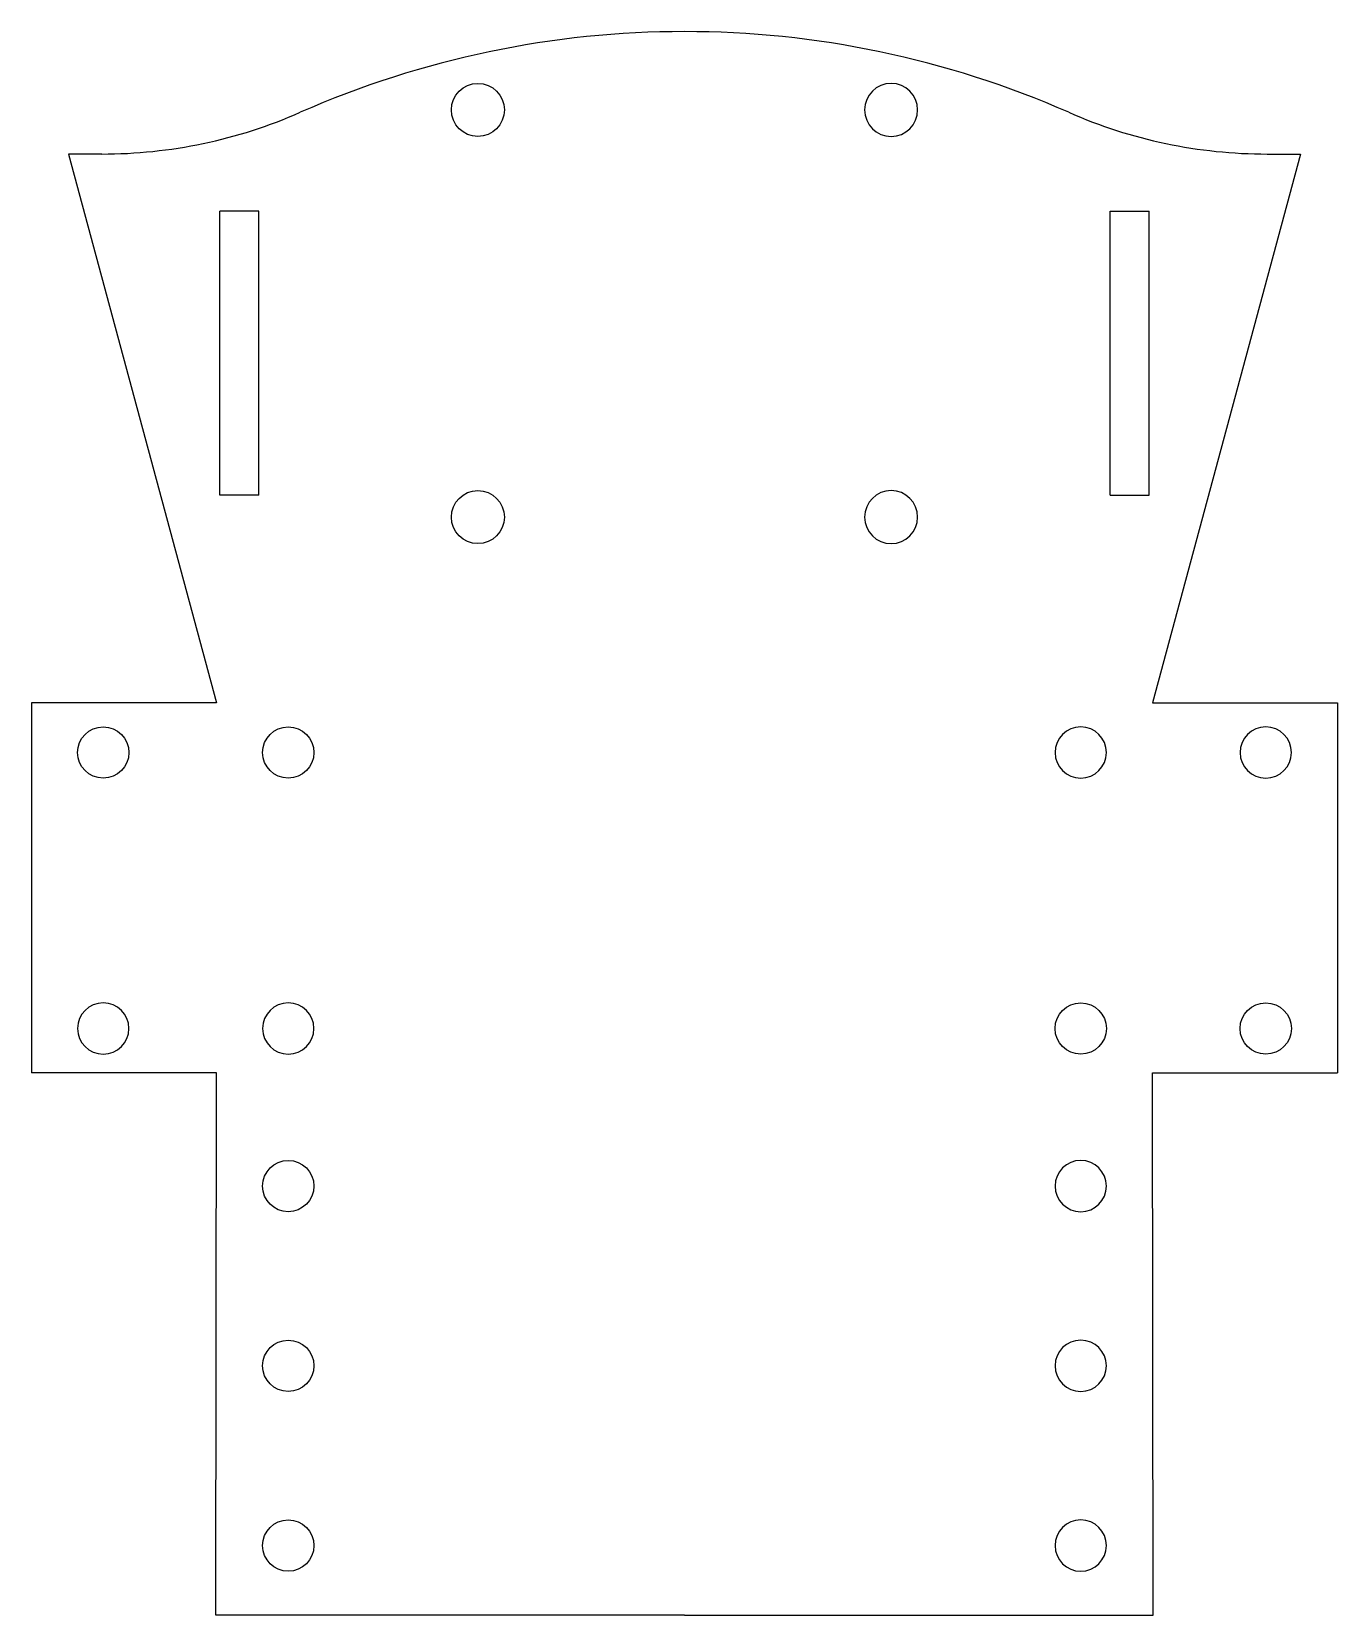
# Model space of a CAD drawing. Extents: x -53 to 53, y -42 to 86.
import ezdxf

# ---------------------------------------------------------------- set-up
doc = ezdxf.new("R2010")
doc.units = 0
doc.header["$MEASUREMENT"] = 0
doc.layers.add('VISIBLE', color=7, linetype='CONTINUOUS')

msp = doc.modelspace()

# ---------------------------------------------------------------- linework, layer by layer
at = {"layer": 'VISIBLE'}
for p, q in [((-49.93, 76.48), (-37.93, 32)), ((-47.24, 76.48), (-49.93, 76.48)), ((49.93, 76.48), (37.93, 32)), ((47.24, 76.48), (49.93, 76.48)), ((-34.5, 71.84), (-37.67, 71.84)), ((-37.67, 48.84), (-37.67, 71.84)), ((-34.5, 48.84), (-34.5, 71.84)), ((34.5, 48.84), (34.5, 71.84)), ((34.5, 71.84), (37.67, 71.84)), ((37.67, 48.84), (37.67, 71.84)), ((-34.5, 48.84), (-37.67, 48.84)), ((34.5, 48.84), (37.67, 48.84)), ((-52.93, 32), (-52.93, 2)), ((-37.93, 32), (-52.93, 32)), ((37.93, 32), (52.93, 32)), ((52.93, 32), (52.93, 2)), ((-37.93, 2), (-52.93, 2)), ((-38, -41.96), (-37.94, 2)), ((37.93, 2), (52.93, 2)), ((38, -41.96), (37.94, 2)), ((0, -41.96), (-38, -41.96)), ((0, -41.96), (38, -41.96))]:
    msp.add_line(p, q, dxfattribs=at)
for centre, radius in [((-16.75, 80.05), 2.15), ((-16.75, 47.05), 2.15), ((-47.12, 27.97), 2.08), ((-32.12, 27.97), 2.08), ((32.12, 5.6), 2.08), ((47.12, 5.6), 2.08), ((-32.12, -7.17), 2.08), ((-32.12, -21.74), 2.08), ((-32.12, -36.31), 2.08)]:
    msp.add_circle(centre, radius, dxfattribs=at)
at = {"layer": 'VISIBLE', "extrusion": (0, 0, -1)}
for centre, radius in [((-16.75, 80.05), 2.15), ((-16.75, 47.05), 2.15), ((-32.12, 27.97), 2.08), ((-47.12, 27.97), 2.08), ((47.12, 5.6), 2.08), ((32.12, 5.6), 2.08), ((-32.12, -7.17), 2.08), ((-32.12, -21.74), 2.08), ((-32.12, -36.31), 2.08)]:
    msp.add_circle(centre, radius, dxfattribs=at)
at = {"layer": 'VISIBLE'}
for centre, radius, start, end in [((0, 8.94), 77.46, 66.283, 113.717), ((-47.24, 116.48), 40, 270, 293.717), ((47.24, 116.48), 40, 246.283, 270)]:
    msp.add_arc(centre, radius, start, end, dxfattribs=at)

doc.saveas('drawing.dxf')
